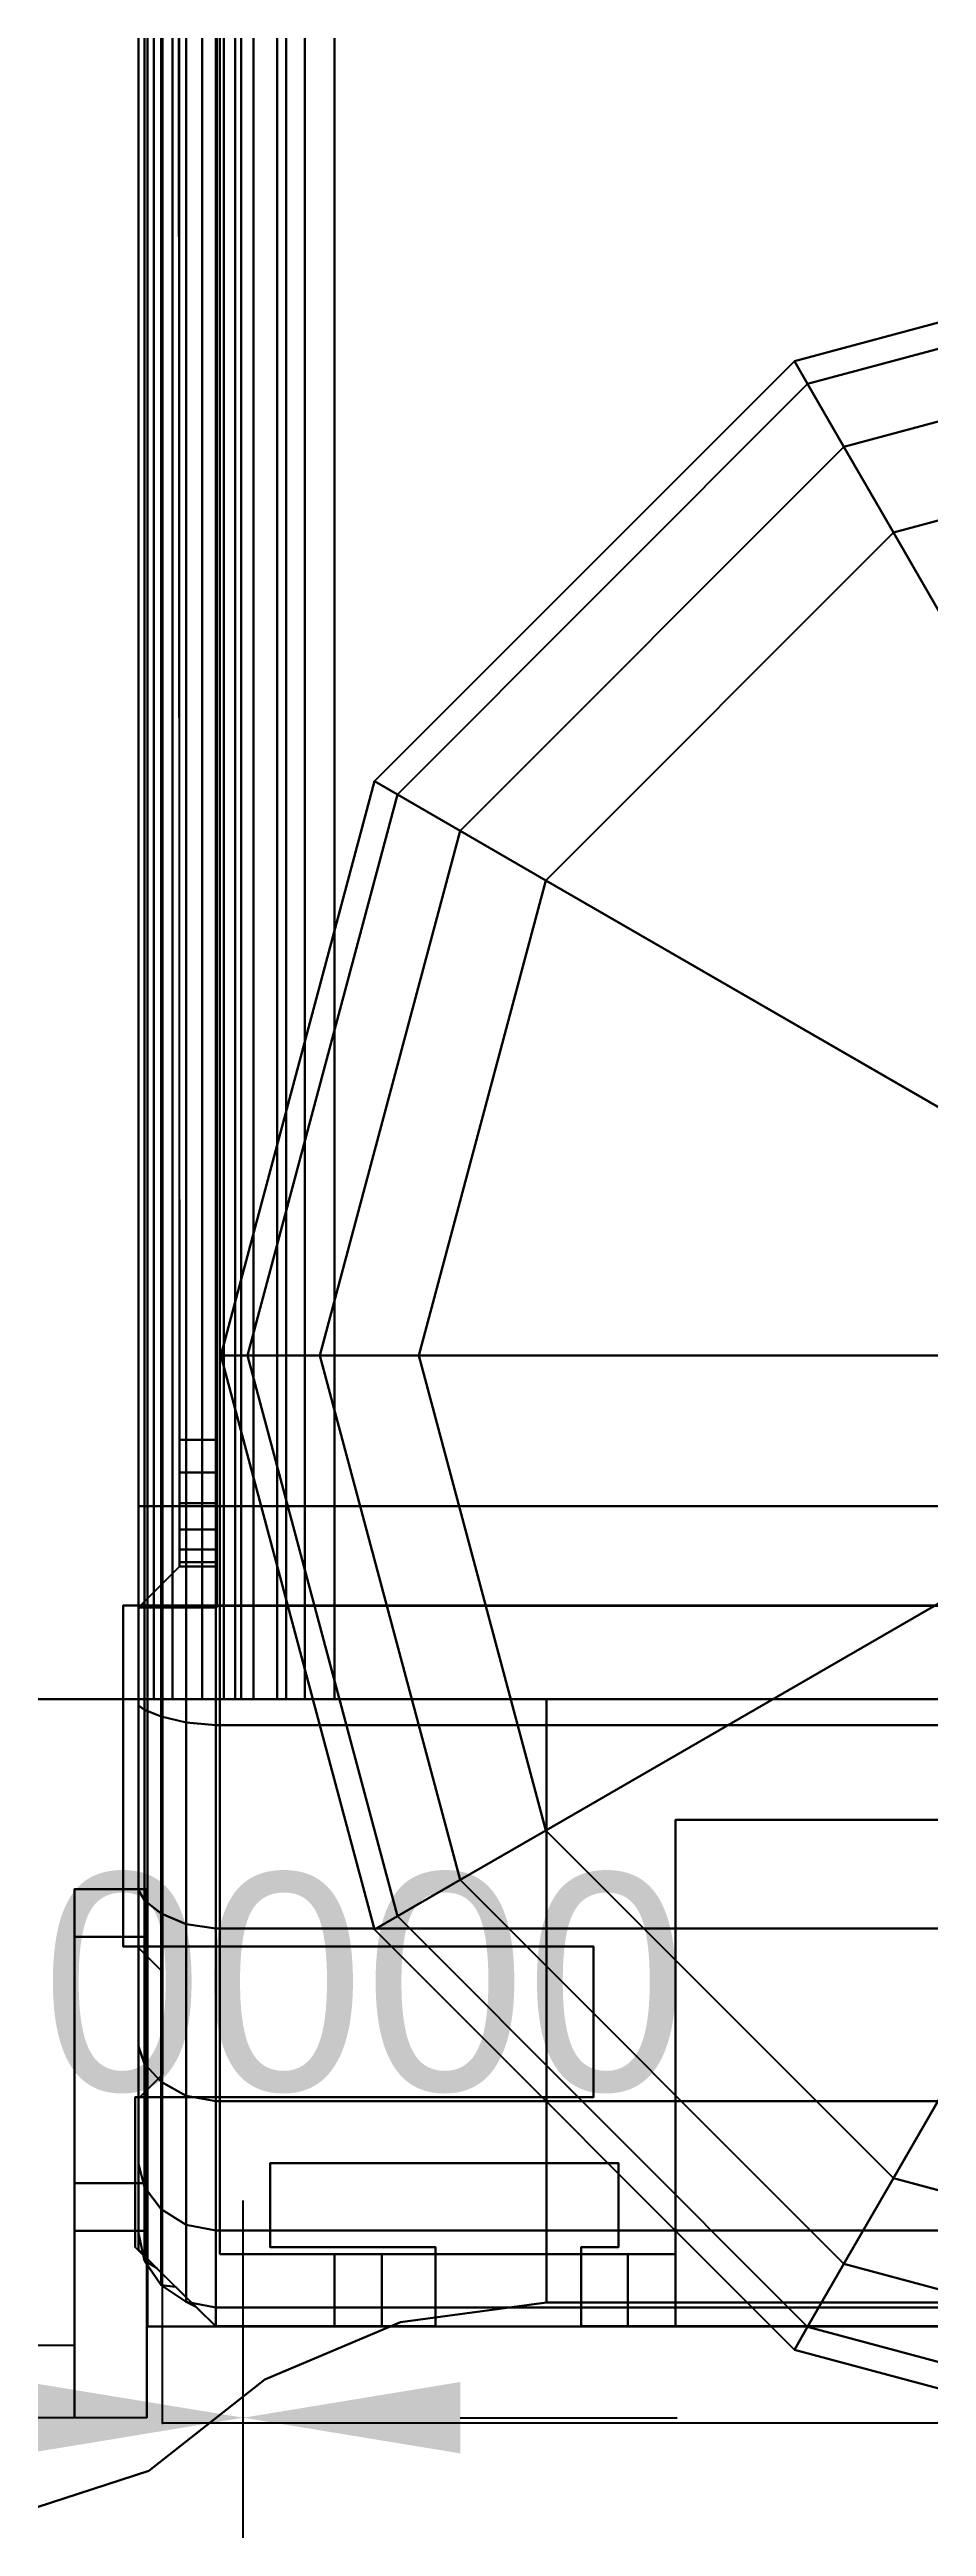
# Model space of a CAD drawing. Extents: x -170 to 1783, y -20 to 1205.
# Drawn here: x 1083.487 to 1084.214, y 207.649 to 209.702 of the extents above; entities that cross this region are included whole.
import ezdxf
from ezdxf.enums import TextEntityAlignment as Align

# ---------------------------------------------------------------- set-up
doc = ezdxf.new("R2010")
doc.units = 0
doc.header["$LTSCALE"] = 96
doc.header["$MEASUREMENT"] = 0
for name, color, linetype in [('A-FURN-3-PANEL-GLIDE', 7, 'Continuous'), ('A-FURN-3-PANEL-RACE', 7, 'Continuous'), ('A-FURN-3-PANEL-SIDE1', 7, 'Continuous'), ('A-FURN-3-PANEL-TOPCAP', 7, 'Continuous'), ('A-FURN-3-PANEL-TRIM', 7, 'Continuous'), ('A-FURN-P-PNLS', 7, 'Continuous'), ('MAIN_DIMENSIONS', 7, 'Continuous'), ('MAIN_PANEL', 7, 'Continuous'), ('MAIN_PANEL_COMP', 7, 'Continuous')]:
    doc.layers.add(name, color=color, linetype=linetype)
doc.dimstyles.get("Standard").update_dxf_attribs({"dimtxt": 0.18, "dimasz": 0.18, "dimexe": 0.18, "dimexo": 0.0625, "dimgap": 0.09, "dimtad": 0, "dimtih": 1, "dimtoh": 1, "dimdec": 4, "dimzin": 0, "dimdsep": 46, "dimtxsty": 'Standard', "dimcen": 0.09, "dimadec": 0, "dimazin": 0, "dimtfac": 1, "dimtdec": 4, "dimtofl": 0, "dimtmove": 0, "dimatfit": 0, "dimfxl": 1, "dimtolj": 1, "dimtzin": 0, "dimarcsym": 0})

# ---------------------------------------------------------------- blocks, each defined once
blk = doc.blocks.new('EC-EFN-456')
at = {"layer": 'A-FURN-3-PANEL-GLIDE', "color": 20, "linetype": 'Continuous'}
for points in [[(46.3098, 0.5351, 0.2464), (46.2908, 0.5241, 0.1642), (46.1632, 1, 0.1642), (46.1853, 1, 0.2464)], [(46.2908, 0.5241, 0.1642), (46.3098, 0.5351, 0.0821), (46.1853, 1, 0.0821), (46.1632, 1, 0.1642)], [(46.3619, 0.5652, 0.3065), (46.3098, 0.5351, 0.2464), (46.1853, 1, 0.2464), (46.2454, 1, 0.3065)], [(46.3098, 0.5351, 0.0821), (46.3619, 0.5652, 0.022), (46.2454, 1, 0.022), (46.1853, 1, 0.0821)], [(46.433, 0.6063, 0.3285), (46.3619, 0.5652, 0.3065), (46.2454, 1, 0.3065), (46.3275, 1, 0.3285)], [(46.3619, 0.5652, 0.022), (46.433, 0.6063), (46.3275, 1), (46.2454, 1, 0.022)], [(46.9396, 0.8988, 0.3285), (46.433, 0.6063, 0.3285), (46.3275, 1, 0.3285), (46.9125, 1, 0.3285)], [(47.3175, 1, 0.3285), (47.9025, 1, 0.3285), (47.797, 0.6063, 0.3285), (47.2904, 0.8988, 0.3285)], [(47.9025, 1, 0.3285), (47.9846, 1, 0.3065), (47.8681, 0.5652, 0.3065), (47.797, 0.6063, 0.3285)], [(47.9846, 1, 0.022), (47.9025, 1), (47.797, 0.6063), (47.8681, 0.5652, 0.022)], [(47.9846, 1, 0.3065), (48.0447, 1, 0.2464), (47.9202, 0.5351, 0.2464), (47.8681, 0.5652, 0.3065)], [(48.0447, 1, 0.0821), (47.9846, 1, 0.022), (47.8681, 0.5652, 0.022), (47.9202, 0.5351, 0.0821)], [(48.0447, 1, 0.2464), (48.0667, 1, 0.1642), (47.9392, 0.5241, 0.1642), (47.9202, 0.5351, 0.2464)], [(48.0667, 1, 0.1642), (48.0447, 1, 0.0821), (47.9202, 0.5351, 0.0821), (47.9392, 0.5241, 0.1642)], [(47.0138, 0.8246, 0.3285), (46.7213, 0.318, 0.3285), (46.433, 0.6063, 0.3285), (46.9396, 0.8988, 0.3285)], [(47.2904, 0.8988, 0.3285), (47.797, 0.6063, 0.3285), (47.5088, 0.318, 0.3285), (47.2163, 0.8246, 0.3285)], [(47.115, 0.7975, 0.3285), (47.115, 0.2125, 0.3285), (46.7213, 0.318, 0.3285), (47.0138, 0.8246, 0.3285)], [(47.2163, 0.8246, 0.3285), (47.5088, 0.318, 0.3285), (47.115, 0.2125, 0.3285), (47.115, 0.7975, 0.3285)], [(46.7213, 0.318, 0.3285), (46.6802, 0.2469, 0.3065), (46.3619, 0.5652, 0.3065), (46.433, 0.6063, 0.3285)], [(46.6802, 0.2469, 0.022), (46.7213, 0.318), (46.433, 0.6063), (46.3619, 0.5652, 0.022)], [(47.797, 0.6063, 0.3285), (47.8681, 0.5652, 0.3065), (47.5498, 0.2469, 0.3065), (47.5088, 0.318, 0.3285)], [(47.8681, 0.5652, 0.022), (47.797, 0.6063), (47.5088, 0.318), (47.5498, 0.2469, 0.022)], [(46.6802, 0.2469, 0.3065), (46.6501, 0.1948, 0.2464), (46.3098, 0.5351, 0.2464), (46.3619, 0.5652, 0.3065)], [(46.6501, 0.1948, 0.0821), (46.6802, 0.2469, 0.022), (46.3619, 0.5652, 0.022), (46.3098, 0.5351, 0.0821)], [(47.8681, 0.5652, 0.3065), (47.9202, 0.5351, 0.2464), (47.5799, 0.1948, 0.2464), (47.5498, 0.2469, 0.3065)], [(47.9202, 0.5351, 0.0821), (47.8681, 0.5652, 0.022), (47.5498, 0.2469, 0.022), (47.5799, 0.1948, 0.0821)], [(46.6501, 0.1948, 0.2464), (46.6391, 0.1758, 0.1642), (46.2908, 0.5241, 0.1642), (46.3098, 0.5351, 0.2464)], [(46.6391, 0.1758, 0.1642), (46.6501, 0.1948, 0.0821), (46.3098, 0.5351, 0.0821), (46.2908, 0.5241, 0.1642)], [(47.9202, 0.5351, 0.2464), (47.9392, 0.5241, 0.1642), (47.5909, 0.1758, 0.1642), (47.5799, 0.1948, 0.2464)], [(47.9392, 0.5241, 0.1642), (47.9202, 0.5351, 0.0821), (47.5799, 0.1948, 0.0821), (47.5909, 0.1758, 0.1642)], [(47.115, 0.2125, 0.3285), (47.115, 0.1304, 0.3065), (46.6802, 0.2469, 0.3065), (46.7213, 0.318, 0.3285)], [(47.115, 0.1304, 0.022), (47.115, 0.2125), (46.7213, 0.318), (46.6802, 0.2469, 0.022)], [(47.5088, 0.318, 0.3285), (47.5498, 0.2469, 0.3065), (47.115, 0.1304, 0.3065), (47.115, 0.2125, 0.3285)], [(47.5498, 0.2469, 0.022), (47.5088, 0.318), (47.115, 0.2125), (47.115, 0.1304, 0.022)], [(47.115, 0.1304, 0.3065), (47.115, 0.0703, 0.2464), (46.6501, 0.1948, 0.2464), (46.6802, 0.2469, 0.3065)], [(47.115, 0.0703, 0.0821), (47.115, 0.1304, 0.022), (46.6802, 0.2469, 0.022), (46.6501, 0.1948, 0.0821)], [(47.5498, 0.2469, 0.3065), (47.5799, 0.1948, 0.2464), (47.115, 0.0703, 0.2464), (47.115, 0.1304, 0.3065)], [(47.5799, 0.1948, 0.0821), (47.5498, 0.2469, 0.022), (47.115, 0.1304, 0.022), (47.115, 0.0703, 0.0821)], [(47.115, 0.0703, 0.2464), (47.115, 0.0483, 0.1642), (46.6391, 0.1758, 0.1642), (46.6501, 0.1948, 0.2464)], [(47.115, 0.0483, 0.1642), (47.115, 0.0703, 0.0821), (46.6501, 0.1948, 0.0821), (46.6391, 0.1758, 0.1642)], [(47.5799, 0.1948, 0.2464), (47.5909, 0.1758, 0.1642), (47.115, 0.0483, 0.1642), (47.115, 0.0703, 0.2464)], [(47.5909, 0.1758, 0.1642), (47.5799, 0.1948, 0.0821), (47.115, 0.0703, 0.0821), (47.115, 0.0483, 0.1642)]]:
    blk.add_3dface(points, dxfattribs=at)
at = {"layer": 'A-FURN-3-PANEL-GLIDE', "color": 20, "linetype": 'Continuous', "invisible_edges": 12}
for points in [[(47.115, 1), (46.3275, 1), (46.433, 0.6063)], [(47.115, 1), (46.433, 0.6063), (46.7213, 0.318)], [(47.115, 1), (46.7213, 0.318), (47.115, 0.2125)], [(47.115, 1), (47.115, 0.2125), (47.5088, 0.318)], [(47.115, 1), (47.5088, 0.318), (47.797, 0.6063)], [(47.115, 1), (47.797, 0.6063), (47.9025, 1)]]:
    blk.add_3dface(points, dxfattribs=at)
at = {"layer": 'A-FURN-3-PANEL-RACE', "color": 40, "linetype": 'Continuous'}
for points, invisible_edges in [([(0.5, 0.7375, 0.4563), (2.098, 0.7375, 0.4563), (47.5, 0.4255, 0.4563), (0.5, 0.4255, 0.4563)], 6), ([(0.5, 0.7375, 0.3963), (0.5, 0.4255, 0.3963), (47.5, 0.4255, 0.3963), (2.098, 0.7375, 0.3963)], 6), ([(45.902, 0.7375, 0.4563), (47.5, 0.7375, 0.4563), (47.5, 0.4255, 0.4563), (2.098, 0.7375, 0.4563)], 12), ([(45.902, 0.7375, 0.3963), (2.098, 0.7375, 0.3963), (47.5, 0.4255, 0.3963), (47.5, 0.7375, 0.3963)], 3), ([(0.5, 0.4255, 0.3963), (0.08, 0.4255, 0.3963), (0.08, -0.0125, 0.3963), (47.92, -0.0125, 0.3963)], 8), ([(0.5, 0.4255, 0.4563), (47.86, 0.0475, 0.4563), (0.14, 0.0475, 0.4563), (0.14, 0.4255, 0.4563)], 1), ([(47.5, 0.4255, 0.3963), (0.5, 0.4255, 0.3963), (47.92, -0.0125, 0.3963), (47.92, 0.4255, 0.3963)], 3), ([(47.5, 0.4255, 0.4563), (47.86, 0.4255, 0.4563), (47.86, 0.0475, 0.4563), (0.5, 0.4255, 0.4563)], 12), ([(47.5, 0.4255, 0.3963), (47.92, 0.4255, 0.3963), (47.86, 0.4255, 0.4563), (47.5, 0.4255, 0.4563)], 2), ([(47.92, 0.4255, 0.3963), (47.92, 0.4255, 1.7894), (47.86, 0.4255, 1.7894), (47.86, 0.4255, 0.4563)], 8), ([(47.86, 0.4255, 1.7894), (47.86, 0.386, 1.7894), (47.86, 0.1819, 1.4986), (47.86, 0.4255, 0.4563)], 4), ([(47.86, 0.4255, 0.4563), (47.86, 0.1819, 1.4986), (47.86, 0.1425, 1.4986), (47.86, 0.0475, 0.4563)], 5), ([(47.86, 0.1425, 3.1951), (47.86, 0.4255, 3.245), (47.86, 0.4255, 3.515), (47.86, 0.0475, 3.515)], 8), ([(47.86, 0.4255, 3.515), (47.92, 0.4255, 3.515), (47.92, -0.0125, 3.515), (47.86, 0.0475, 3.515)], 4), ([(47.92, 0.386, 1.7894), (47.92, 0.4255, 1.7894), (47.92, 0.4255, 0.3963), (47.92, 0.1819, 1.4986)], 4), ([(47.92, 0.1819, 1.4986), (47.92, 0.4255, 0.3963), (47.92, -0.0125, 0.3963), (47.92, 0.1425, 1.4986)], 5), ([(47.92, 0.4255, 3.245), (47.92, 0.1425, 3.1951), (47.92, -0.0125, 3.515), (47.92, 0.4255, 3.515)], 2), ([(47.4, 0.1425, 4.1797), (47.4, 0.1179, 4.1764), (47.4, 0.1024, 4.2344), (47.4, 0.1425, 4.2397)], 2), ([(47.86, 0.0475, 0.4563), (47.86, 0.1425, 1.4986), (47.86, 0.1425, 3.1951), (47.86, 0.0475, 3.515)], 5), ([(47.92, 0.1425, 3.1951), (47.92, 0.1425, 1.4986), (47.92, -0.0125, 0.3963), (47.92, -0.0125, 3.515)], 10), ([(47.4, 0.1179, 4.1764), (47.4, 0.095, 4.1669), (47.4, 0.065, 4.2189), (47.4, 0.1024, 4.2344)], 10), ([(47.4, 0.095, 4.1669), (47.4, 0.0753, 4.1519), (47.4, 0.0329, 4.1943), (47.4, 0.065, 4.2189)], 10), ([(47.4, 0.0753, 4.1519), (47.4, 0.0602, 4.1322), (47.4, 0.0082, 4.1622), (47.4, 0.0329, 4.1943)], 10), ([(0.14, 0.0475, 0.4563), (47.86, 0.0475, 0.4563), (47.86, 0.0475, 3.515), (0.14, 0.0475, 3.515)], 4), ([(0.6, 0.0475, 3.515), (47.4, 0.0475, 3.515), (47.4, 0.0475, 4.0847), (0.6, 0.0475, 4.0847)], 1), ([(47.4, 0.0602, 4.1322), (47.4, 0.0507, 4.1093), (47.4, -0.0072, 4.1248), (47.4, 0.0082, 4.1622)], 10), ([(47.4, 0.0507, 4.1093), (47.4, 0.0475, 4.0847), (47.4, -0.0125, 4.0847), (47.4, -0.0072, 4.1248)], 10), ([(47.4, 0.0475, 3.515), (47.4, -0.0125, 3.515), (47.4, -0.0125, 4.0847), (47.4, 0.0475, 4.0847)], 4), ([(47.86, 0.0475, 3.515), (47.92, -0.0125, 3.515), (47.4, -0.0125, 3.515), (47.4, 0.0475, 3.515)], 1), ([(47.92, -0.0125, 3.515), (47.92, -0.0125, 0.3963), (0.08, -0.0125, 0.3963), (0.08, -0.0125, 3.515)], 8), ([(47.4, -0.0125, 4.0847), (47.4, -0.0125, 3.515), (0.6, -0.0125, 3.515), (0.6, -0.0125, 4.0847)], 2)]:
    blk.add_3dface(points, dxfattribs=dict(at, invisible_edges=invisible_edges))
for points in [[(47.5, 0.7375, 0.3963), (47.5, 0.4255, 0.3963), (47.5, 0.4255, 0.4563), (47.5, 0.7375, 0.4563)], [(47.86, 0.4255, 3.245), (47.92, 0.4255, 3.245), (47.92, 0.4255, 3.515), (47.86, 0.4255, 3.515)], [(47.92, 0.4255, 1.7894), (47.92, 0.386, 1.7894), (47.86, 0.386, 1.7894), (47.86, 0.4255, 1.7894)], [(47.86, 0.1425, 3.1951), (47.92, 0.1425, 3.1951), (47.92, 0.4255, 3.245), (47.86, 0.4255, 3.245)], [(47.92, 0.386, 1.7894), (47.92, 0.1819, 1.4986), (47.86, 0.1819, 1.4986), (47.86, 0.386, 1.7894)], [(47.92, 0.1819, 1.4986), (47.92, 0.1425, 1.4986), (47.86, 0.1425, 1.4986), (47.86, 0.1819, 1.4986)], [(47.4, 0.1425, 4.1797), (47.4, 0.1425, 4.2397), (0.6, 0.1425, 4.2397), (0.6, 0.1425, 4.1797)], [(47.4, 0.1425, 4.2397), (47.4, 0.1024, 4.2344), (0.6, 0.1024, 4.2344), (0.6, 0.1425, 4.2397)], [(0.6, 0.1425, 4.1797), (0.6, 0.1179, 4.1764), (47.4, 0.1179, 4.1764), (47.4, 0.1425, 4.1797)], [(47.86, 0.1425, 1.4986), (47.92, 0.1425, 1.4986), (47.92, 0.1425, 3.1951), (47.86, 0.1425, 3.1951)], [(0.6, 0.1179, 4.1764), (0.6, 0.095, 4.1669), (47.4, 0.095, 4.1669), (47.4, 0.1179, 4.1764)], [(47.4, 0.1024, 4.2344), (47.4, 0.065, 4.2189), (0.6, 0.065, 4.2189), (0.6, 0.1024, 4.2344)], [(0.6, 0.095, 4.1669), (0.6, 0.0753, 4.1519), (47.4, 0.0753, 4.1519), (47.4, 0.095, 4.1669)], [(0.6, 0.0753, 4.1519), (0.6, 0.0602, 4.1322), (47.4, 0.0602, 4.1322), (47.4, 0.0753, 4.1519)], [(47.4, 0.065, 4.2189), (47.4, 0.0329, 4.1943), (0.6, 0.0329, 4.1943), (0.6, 0.065, 4.2189)], [(0.6, 0.0602, 4.1322), (0.6, 0.0507, 4.1093), (47.4, 0.0507, 4.1093), (47.4, 0.0602, 4.1322)], [(0.6, 0.0507, 4.1093), (0.6, 0.0475, 4.0847), (47.4, 0.0475, 4.0847), (47.4, 0.0507, 4.1093)], [(47.4, 0.0329, 4.1943), (47.4, 0.0082, 4.1622), (0.6, 0.0082, 4.1622), (0.6, 0.0329, 4.1943)], [(47.4, 0.0082, 4.1622), (47.4, -0.0072, 4.1248), (0.6, -0.0072, 4.1248), (0.6, 0.0082, 4.1622)], [(47.4, -0.0072, 4.1248), (47.4, -0.0125, 4.0847), (0.6, -0.0125, 4.0847), (0.6, -0.0072, 4.1248)]]:
    blk.add_3dface(points, dxfattribs=at)
at = {"layer": 'A-FURN-3-PANEL-SIDE1', "color": 7, "linetype": 'Continuous'}
for points in [[(47.3224, 1.955, 55.7401), (47.3228, 0.045, 55.7401), (0.6776, 0.045, 55.7401), (0.6776, 1.955, 55.7401)], [(47.3224, 0.045, 4.2397), (47.3224, 1.955, 4.2397), (0.6776, 1.955, 4.2397), (0.6776, 0.045, 4.2397)], [(47.3228, 0.045, 55.7401), (47.3224, 1.955, 55.7401), (47.3224, 1.955, 4.2397), (47.3224, 0.045, 4.2397)], [(47.3228, 0.045, 55.7401), (47.3224, 0.045, 4.2397), (0.6776, 0.045, 4.2397), (0.6776, 0.045, 55.7401)]]:
    blk.add_3dface(points, dxfattribs=at)
at = {"layer": 'A-FURN-3-PANEL-TOPCAP', "color": 60, "linetype": 'Continuous'}
for points, invisible_edges in [([(47.324, 2.02, 55.635), (47.324, -0.02, 55.635), (47.606, -0.02, 55.635), (47.606, 2.02, 55.635)], 5), ([(47.606, 2.02, 55.635), (47.606, -0.02, 55.635), (47.6259, 0, 55.635), (47.6259, 2, 55.635)], 5), ([(47.711, 2, 55.635), (47.711, 0, 55.635), (47.731, -0.02, 55.635), (47.731, 2.02, 55.635)], 5), ([(47.856, -0.02, 55.635), (47.856, 2.02, 55.635), (47.731, 2.02, 55.635), (47.731, -0.02, 55.635)], 5), ([(47.8715, 2.0047, 55.635), (47.856, 2.02, 55.635), (47.856, -0.02, 55.635), (47.8715, -0.0047, 55.635)], 10), ([(47.711, 0, 55.635), (47.711, 2, 55.635), (47.6259, 2, 55.635), (47.6259, 0, 55.635)], 5), ([(47.8715, -0.0047, 55.635), (47.8871, 0.0106, 55.635), (47.8871, 1.9894, 55.635), (47.8715, 2.0047, 55.635)], 10), ([(47.9035, 1.9727, 55.635), (47.8871, 1.9894, 55.635), (47.8871, 0.0106, 55.635), (47.9035, 0.0273, 55.635)], 10), ([(47.9035, 0.0273, 55.635), (47.92, 0.044, 55.635), (47.92, 1.956, 55.635), (47.9035, 1.9727, 55.635)], 8), ([(0.815, 0.045, 55.7401), (0.815, -0.02, 55.7741), (47.185, 0.014, 55.7401), (47.185, 0.045, 55.7401)], 1), ([(47.185, -0.02, 55.7741), (47.185, 0.014, 55.7401), (0.815, 0.014, 55.7401), (0.815, -0.02, 55.7741)], 5), ([(47.185, -0.02, 55.7741), (47.221, -0.02, 55.7693), (47.2122, 0.014, 55.7365), (47.185, 0.014, 55.7401)], 10), ([(47.221, -0.02, 55.7693), (47.2545, -0.02, 55.7554), (47.2375, 0.014, 55.726), (47.2122, 0.014, 55.7365)], 10), ([(47.2545, -0.02, 55.7554), (47.2833, -0.02, 55.7333), (47.2593, 0.014, 55.7093), (47.2375, 0.014, 55.726)], 10), ([(47.2833, -0.02, 55.7333), (47.3054, -0.02, 55.7045), (47.276, 0.014, 55.6875), (47.2593, 0.014, 55.7093)], 10), ([(47.3054, -0.02, 55.7045), (47.3193, -0.02, 55.671), (47.2864, 0.014, 55.6622), (47.276, 0.014, 55.6875)], 10), ([(47.3193, -0.02, 55.671), (47.324, -0.02, 55.635), (47.29, 0.014, 55.635), (47.2864, 0.014, 55.6622)], 8), ([(0.76, -0.02, 56.161), (47.24, -0.02, 56.161), (47.24, 0, 56.141), (0.76, 0, 56.141)], 10), ([(47.24, 0, 56.056), (0.76, 0, 56.056), (0.76, 0, 56.141), (47.24, 0, 56.141)], 10), ([(0.76, 0, 56.056), (47.24, 0, 56.056), (47.24, -0.02, 56.036), (0.76, -0.02, 56.036)], 10), ([(0.76, -0.02, 56.161), (0.76, -0.02, 56.286), (47.24, -0.02, 56.286), (47.24, -0.02, 56.161)], 5), ([(47.185, -0.02, 55.7741), (0.815, -0.02, 55.7741), (0.76, -0.02, 56.036), (47.24, -0.02, 56.036)], 10), ([(47.185, -0.02, 55.7741), (47.24, -0.02, 56.036), (47.3404, -0.02, 56.0218), (47.221, -0.02, 55.7693)], 5), ([(47.4331, -0.02, 55.9807), (47.2545, -0.02, 55.7554), (47.221, -0.02, 55.7693), (47.3404, -0.02, 56.0218)], 5), ([(47.3727, -0.02, 56.1426), (47.3676, 0, 56.1232), (47.24, 0, 56.141), (47.24, -0.02, 56.161)], 5), ([(47.3676, 0, 56.1232), (47.3456, 0, 56.0411), (47.24, 0, 56.056), (47.24, 0, 56.141)], 5), ([(47.3456, 0, 56.0411), (47.3404, -0.02, 56.0218), (47.24, -0.02, 56.036), (47.24, 0, 56.056)], 5), ([(47.4051, -0.02, 56.2633), (47.3727, -0.02, 56.1426), (47.24, -0.02, 56.161), (47.24, -0.02, 56.286)], 5), ([(47.2545, -0.02, 55.7554), (47.4331, -0.02, 55.9807), (47.5111, -0.02, 55.9159), (47.2833, -0.02, 55.7333)], 5), ([(47.5685, -0.02, 55.8323), (47.3054, -0.02, 55.7045), (47.2833, -0.02, 55.7333), (47.5111, -0.02, 55.9159)], 5), ([(47.3054, -0.02, 55.7045), (47.5685, -0.02, 55.8323), (47.601, -0.02, 55.7363), (47.3193, -0.02, 55.671)], 5), ([(47.3193, -0.02, 55.671), (47.601, -0.02, 55.7363), (47.606, -0.02, 55.635), (47.324, -0.02, 55.635)], 1), ([(47.4431, 0, 55.9981), (47.4331, -0.02, 55.9807), (47.3404, -0.02, 56.0218), (47.3456, 0, 56.0411)], 5), ([(47.4856, 0, 56.0717), (47.4431, 0, 55.9981), (47.3456, 0, 56.0411), (47.3676, 0, 56.1232)], 5), ([(47.4956, -0.02, 56.0891), (47.4856, 0, 56.0717), (47.3676, 0, 56.1232), (47.3727, -0.02, 56.1426)], 5), ([(47.5581, -0.02, 56.1974), (47.4956, -0.02, 56.0891), (47.3727, -0.02, 56.1426), (47.4051, -0.02, 56.2633)], 5), ([(47.5252, 0, 55.9301), (47.5111, -0.02, 55.9159), (47.4331, -0.02, 55.9807), (47.4431, 0, 55.9981)], 5), ([(47.5854, 0, 55.9903), (47.5252, 0, 55.9301), (47.4431, 0, 55.9981), (47.4856, 0, 56.0717)], 5), ([(47.5995, -0.02, 56.0044), (47.5854, 0, 55.9903), (47.4856, 0, 56.0717), (47.4956, -0.02, 56.0891)], 5), ([(47.6879, -0.02, 56.0929), (47.5995, -0.02, 56.0044), (47.4956, -0.02, 56.0891), (47.5581, -0.02, 56.1974)], 5), ([(47.5858, 0, 55.8424), (47.5685, -0.02, 55.8323), (47.5111, -0.02, 55.9159), (47.5252, 0, 55.9301)], 5), ([(47.6595, 0, 55.8849), (47.5858, 0, 55.8424), (47.5252, 0, 55.9301), (47.5854, 0, 55.9903)], 5), ([(47.6202, 0, 55.7415), (47.601, -0.02, 55.7363), (47.5685, -0.02, 55.8323), (47.5858, 0, 55.8424)], 5), ([(47.6768, -0.02, 55.8949), (47.6595, 0, 55.8849), (47.5854, 0, 55.9903), (47.5995, -0.02, 56.0044)], 5), ([(47.7024, 0, 55.7635), (47.6202, 0, 55.7415), (47.5858, 0, 55.8424), (47.6595, 0, 55.8849)], 5), ([(47.7851, -0.02, 55.9575), (47.6768, -0.02, 55.8949), (47.5995, -0.02, 56.0044), (47.6879, -0.02, 56.0929)], 5), ([(47.6259, 0, 55.635), (47.606, -0.02, 55.635), (47.601, -0.02, 55.7363), (47.6202, 0, 55.7415)], 4), ([(47.711, 0, 55.635), (47.6259, 0, 55.635), (47.6202, 0, 55.7415), (47.7024, 0, 55.7635)], 4), ([(47.7217, -0.02, 55.7687), (47.7024, 0, 55.7635), (47.6595, 0, 55.8849), (47.6768, -0.02, 55.8949)], 5), ([(47.8425, -0.02, 55.8011), (47.7217, -0.02, 55.7687), (47.6768, -0.02, 55.8949), (47.7851, -0.02, 55.9575)], 5), ([(47.731, -0.02, 55.635), (47.711, 0, 55.635), (47.7024, 0, 55.7635), (47.7217, -0.02, 55.7687)], 4), ([(47.856, -0.02, 55.635), (47.731, -0.02, 55.635), (47.7217, -0.02, 55.7687), (47.8425, -0.02, 55.8011)], 4)]:
    blk.add_3dface(points, dxfattribs=dict(at, invisible_edges=invisible_edges))
for points in [[(0.76, 0.044, 56.35), (0.76, 1.956, 56.35), (47.24, 1.956, 56.35), (47.24, 0.044, 56.35)], [(47.4216, 0.044, 56.3252), (47.24, 0.044, 56.35), (47.24, 1.956, 56.35), (47.4216, 1.956, 56.3252)], [(47.5901, 0.044, 56.2528), (47.4216, 0.044, 56.3252), (47.4216, 1.956, 56.3252), (47.5901, 1.956, 56.2528)], [(47.7332, 0.044, 56.1382), (47.5901, 0.044, 56.2528), (47.5901, 1.956, 56.2528), (47.7332, 1.956, 56.1382)], [(47.8405, 0.044, 55.9895), (47.7332, 0.044, 56.1382), (47.7332, 1.956, 56.1382), (47.8405, 1.956, 55.9895)], [(47.9043, 0.044, 55.8177), (47.8405, 0.044, 55.9895), (47.8405, 1.956, 55.9895), (47.9043, 1.956, 55.8177)], [(47.92, 0.044, 55.635), (47.9043, 0.044, 55.8177), (47.9043, 1.956, 55.8177), (47.92, 1.956, 55.635)], [(0.76, 0.0195, 56.3451), (0.76, 0.044, 56.35), (47.24, 0.044, 56.35), (47.24, 0.0195, 56.3451)], [(47.185, 0.045, 55.7401), (47.185, 0.014, 55.7401), (47.2122, 0.014, 55.7365), (47.2122, 0.045, 55.7365)], [(47.2122, 0.045, 55.7365), (47.2122, 0.014, 55.7365), (47.2375, 0.014, 55.726), (47.2375, 0.045, 55.726)], [(47.2375, 0.045, 55.726), (47.2375, 0.014, 55.726), (47.2593, 0.014, 55.7093), (47.2593, 0.045, 55.7093)], [(47.4216, 0.044, 56.3252), (47.4194, 0.0195, 56.3203), (47.24, 0.0195, 56.3451), (47.24, 0.044, 56.35)], [(47.2593, 0.045, 55.7093), (47.2593, 0.014, 55.7093), (47.276, 0.014, 55.6875), (47.276, 0.045, 55.6875)], [(47.276, 0.045, 55.6875), (47.276, 0.014, 55.6875), (47.2864, 0.014, 55.6622), (47.2864, 0.045, 55.6622)], [(47.2864, 0.045, 55.6622), (47.2864, 0.014, 55.6622), (47.29, 0.014, 55.635), (47.29, 0.045, 55.635)], [(47.29, 0.014, 55.635), (47.324, -0.02, 55.635), (47.324, 0.045, 55.635), (47.29, 0.045, 55.635)], [(47.5901, 0.044, 56.2528), (47.5864, 0.0195, 56.248), (47.4194, 0.0195, 56.3203), (47.4216, 0.044, 56.3252)], [(47.7332, 0.044, 56.1382), (47.7287, 0.0195, 56.1337), (47.5864, 0.0195, 56.248), (47.5901, 0.044, 56.2528)], [(47.8405, 0.044, 55.9895), (47.8356, 0.0195, 55.9859), (47.7287, 0.0195, 56.1337), (47.7332, 0.044, 56.1382)], [(47.9043, 0.044, 55.8177), (47.8994, 0.0195, 55.8155), (47.8356, 0.0195, 55.9859), (47.8405, 0.044, 55.9895)], [(47.92, 0.044, 55.635), (47.9035, 0.0273, 55.635), (47.8994, 0.0195, 55.8155), (47.9043, 0.044, 55.8177)], [(47.9035, 0.0273, 55.635), (47.8871, 0.0106, 55.635), (47.8857, -0.0013, 55.8104), (47.8994, 0.0195, 55.8155)], [(0.76, -0.0013, 56.3313), (0.76, 0.0195, 56.3451), (47.24, 0.0195, 56.3451), (47.24, -0.0013, 56.3313)], [(47.4194, 0.0195, 56.3203), (47.4143, -0.0013, 56.3065), (47.24, -0.0013, 56.3313), (47.24, 0.0195, 56.3451)], [(47.5864, 0.0195, 56.248), (47.5775, -0.0013, 56.2349), (47.4143, -0.0013, 56.3065), (47.4194, 0.0195, 56.3203)], [(47.7287, 0.0195, 56.1337), (47.7172, -0.0013, 56.1222), (47.5775, -0.0013, 56.2349), (47.5864, 0.0195, 56.248)], [(47.8356, 0.0195, 55.9859), (47.8226, -0.0013, 55.977), (47.7172, -0.0013, 56.1222), (47.7287, 0.0195, 56.1337)], [(47.8994, 0.0195, 55.8155), (47.8857, -0.0013, 55.8104), (47.8226, -0.0013, 55.977), (47.8356, 0.0195, 55.9859)], [(47.8871, 0.0106, 55.635), (47.8715, -0.0047, 55.635), (47.8656, -0.0151, 55.8048), (47.8857, -0.0013, 55.8104)], [(0.76, -0.0151, 56.3105), (0.76, -0.0013, 56.3313), (47.24, -0.0013, 56.3313), (47.24, -0.0151, 56.3105)], [(0.76, -0.02, 56.286), (0.76, -0.0151, 56.3105), (47.24, -0.0151, 56.3105), (47.24, -0.02, 56.286)], [(47.4143, -0.0013, 56.3065), (47.4087, -0.0151, 56.2864), (47.24, -0.0151, 56.3105), (47.24, -0.0013, 56.3313)], [(47.4087, -0.0151, 56.2864), (47.4051, -0.02, 56.2633), (47.24, -0.02, 56.286), (47.24, -0.0151, 56.3105)], [(47.5669, -0.0151, 56.2168), (47.5581, -0.02, 56.1974), (47.4051, -0.02, 56.2633), (47.4087, -0.0151, 56.2864)], [(47.5775, -0.0013, 56.2349), (47.5669, -0.0151, 56.2168), (47.4087, -0.0151, 56.2864), (47.4143, -0.0013, 56.3065)], [(47.7022, -0.0151, 56.1072), (47.6879, -0.02, 56.0929), (47.5581, -0.02, 56.1974), (47.5669, -0.0151, 56.2168)], [(47.7172, -0.0013, 56.1222), (47.7022, -0.0151, 56.1072), (47.5669, -0.0151, 56.2168), (47.5775, -0.0013, 56.2349)], [(47.8045, -0.0151, 55.9663), (47.7851, -0.02, 55.9575), (47.6879, -0.02, 56.0929), (47.7022, -0.0151, 56.1072)], [(47.8226, -0.0013, 55.977), (47.8045, -0.0151, 55.9663), (47.7022, -0.0151, 56.1072), (47.7172, -0.0013, 56.1222)], [(47.8656, -0.0151, 55.8048), (47.8425, -0.02, 55.8011), (47.7851, -0.02, 55.9575), (47.8045, -0.0151, 55.9663)], [(47.8857, -0.0013, 55.8104), (47.8656, -0.0151, 55.8048), (47.8045, -0.0151, 55.9663), (47.8226, -0.0013, 55.977)], [(47.8715, -0.0047, 55.635), (47.856, -0.02, 55.635), (47.8425, -0.02, 55.8011), (47.8656, -0.0151, 55.8048)]]:
    blk.add_3dface(points, dxfattribs=at)
at = {"layer": 'A-FURN-3-PANEL-TRIM', "color": 60, "linetype": 'Continuous'}
for points in [[(47.4, 0.3185, 3.5747), (47.4, 2.1348, 3.5747), (47.4, 2.1348, 4.2397), (47.4, 0.3185, 4.2397)], [(47.9, 1.6815, 4.2397), (47.9, 1.6815, 3.5747), (47.9, 0.3185, 3.5747), (47.9, 0.3185, 4.2397)], [(47.9198, 1.6527, 55.635), (47.9198, 1.6527, 4.2397), (47.9198, 0.3473, 4.2397), (47.9198, 0.3473, 55.635)], [(47.8543, 0.3782, 4.2397), (47.7845, 0.3782, 4.2397), (47.7845, 0.3782, 55.635), (47.8543, 0.3782, 55.635)], [(47.7845, 0.3782, 55.635), (47.7845, 0.3782, 4.2397), (47.7845, 0.0891, 4.2397), (47.7845, 0.0891, 55.635)], [(47.8543, 0.3473, 55.635), (47.8543, 0.3473, 4.2397), (47.8543, 0.3782, 4.2397), (47.8543, 0.3782, 55.635)], [(47.7299, 0.3574, 4.2397), (47.605, 0.3574, 4.2397), (47.605, 0.3574, 55.635), (47.7299, 0.3574, 55.635)], [(47.605, 0.3574, 55.635), (47.605, 0.3574, 4.2397), (47.605, -0.0328, 4.2397), (47.605, -0.0328, 55.635)], [(47.7299, -0.0228, 55.635), (47.7299, -0.0228, 4.2397), (47.7299, 0.3574, 4.2397), (47.7299, 0.3574, 55.635)], [(47.9198, 0.3473, 4.2397), (47.8543, 0.3473, 4.2397), (47.8543, 0.3473, 55.635), (47.9198, 0.3473, 55.635)], [(47.9, 0.3185, 4.2397), (47.9, 0.3185, 4.013), (47.4, 0.3185, 4.013), (47.4, 0.3185, 4.2397)], [(47.4, -0.1348, 3.8013), (47.4, 0.3185, 3.8013), (47.4, 0.3185, 4.013), (47.4, -0.1348, 4.013)], [(47.4, 0.3185, 3.8013), (47.9, 0.3185, 3.8013), (47.9, 0.3185, 3.5747), (47.4, 0.3185, 3.5747)], [(47.9, 0.3185, 3.8013), (47.9163, 0.1973, 3.8013), (47.9163, 0.1973, 4.013), (47.9, 0.3185, 4.013)], [(47.8543, 0.2263, 4.2397), (47.9198, 0.2263, 4.2397), (47.9198, 0.2263, 55.635), (47.8543, 0.2263, 55.635)], [(47.8543, 0.0891, 55.635), (47.8543, 0.0891, 4.2397), (47.8543, 0.2263, 4.2397), (47.8543, 0.2263, 55.635)], [(47.9198, 0.2263, 55.635), (47.9198, 0.2263, 4.2397), (47.9198, 0.044, 4.2397), (47.92, 0.044, 55.635)], [(47.9163, 0.1973, 3.8013), (47.9639, 0.0847, 3.8013), (47.9639, 0.0847, 4.013), (47.9163, 0.1973, 4.013)], [(47.7845, 0.0891, 4.2397), (47.8543, 0.0891, 4.2397), (47.8543, 0.0891, 55.635), (47.7845, 0.0891, 55.635)], [(47.9639, 0.0847, 3.8013), (48.0395, -0.0114, 3.8013), (48.0395, -0.0114, 4.013), (47.9639, 0.0847, 4.013)], [(47.3224, -0.0328, 4.2397), (47.3224, 0.045, 4.2397), (47.3224, 0.045, 55.635), (47.3224, -0.0328, 55.635)], [(47.8543, -0.0228, 4.2397), (47.8543, -0.0228, 55.635), (47.92, 0.044, 55.635), (47.9198, 0.044, 4.2397)], [(48.0395, -0.0114, 3.8013), (48.0735, -0.1159, 3.8013), (48.0735, -0.1159, 4.013), (48.0395, -0.0114, 4.013)], [(47.605, -0.0328, 4.2397), (47.3224, -0.0328, 4.2397), (47.3224, -0.0328, 55.635), (47.605, -0.0328, 55.635)], [(47.8543, -0.0228, 4.2397), (47.7299, -0.0228, 4.2397), (47.7299, -0.0228, 55.635), (47.8543, -0.0228, 55.635)]]:
    blk.add_3dface(points, dxfattribs=at)
for points, invisible_edges in [([(47.4, 2.1348, 3.5747), (47.4, 0.3185, 3.5747), (47.9, 0.3185, 3.5747), (47.9, 1.6815, 3.5747)], 10), ([(47.4, 2.1348, 4.2397), (47.9, 1.6815, 4.2397), (47.9, 0.3185, 4.2397), (47.4, 0.3185, 4.2397)], 5), ([(47.605, -0.0328, 55.635), (47.3224, -0.0328, 55.635), (47.3224, 2.0328, 55.635), (47.605, 2.0328, 55.635)], 8), ([(47.7299, 0.3574, 55.635), (47.605, 0.3574, 55.635), (47.605, 1.6426, 55.635), (47.7299, 1.6426, 55.635)], 10), ([(47.8543, 1.6527, 55.635), (47.9198, 1.6527, 55.635), (47.9198, 0.3473, 55.635), (47.8543, 0.3473, 55.635)], 8), ([(47.8543, 0.3782, 55.635), (47.7845, 0.3782, 55.635), (47.7845, 1.6218, 55.635), (47.8543, 1.6218, 55.635)], 10), ([(47.9, 0.3185, 3.8013), (47.4, -0.1348, 3.8013), (47.9639, 0.0847, 3.8013), (47.9163, 0.1973, 3.8013)], 3), ([(47.9, 0.3185, 4.013), (47.9163, 0.1973, 4.013), (47.9639, 0.0847, 4.013), (47.4, -0.1348, 4.013)], 12), ([(47.9, 0.3185, 3.8013), (47.4, 0.3185, 3.8013), (47.4, -0.1348, 3.8013)], 12), ([(47.4, -0.1348, 4.013), (47.4, 0.3185, 4.013), (47.9, 0.3185, 4.013)], 12), ([(47.9198, 0.2263, 55.635), (47.92, 0.044, 55.635), (47.8543, -0.0228, 55.635), (47.8543, 0.2263, 55.635)], 4), ([(47.9639, 0.0847, 3.8013), (47.4, -0.1348, 3.8013), (48.0735, -0.1159, 3.8013), (48.0395, -0.0114, 3.8013)], 3), ([(47.9639, 0.0847, 4.013), (48.0395, -0.0114, 4.013), (48.0735, -0.1159, 4.013), (47.4, -0.1348, 4.013)], 12), ([(47.7845, 0.0891, 55.635), (47.8543, 0.0891, 55.635), (47.8543, -0.0228, 55.635), (47.7299, -0.0228, 55.635)], 10)]:
    blk.add_3dface(points, dxfattribs=dict(at, invisible_edges=invisible_edges))
at = {"layer": 'A-FURN-P-PNLS', "color": 60, "linetype": 'Continuous'}
for p, q in [((48, 2), (48, 0)), ((48, 0), (0, 0))]:
    blk.add_line(p, q, dxfattribs=at)
at = {"layer": 'MAIN_PANEL', "color": 7, "linetype": 'Continuous'}
for p in [(48, 0), (48, 0, 55.663), (48, 0)]:
    blk.add_point(p, dxfattribs=at)
blk = doc.blocks.new('EC-EC-1')
at = {"layer": 'A-FURN-3-PANEL-RACE', "color": 40, "linetype": 'Continuous'}
for points, invisible_edges in [([(0, 0, 3.515), (0, 0, 0.3963), (0, 1.8399, 0.3963), (0, 1.8399, 3.515)], 8), ([(0.438, 0.06, 3.515), (0.438, 0, 3.515), (0, 0, 3.515), (0, 0.06, 3.515)], 4), ([(0.06, 0.06, 0.4563), (0.155, 0.06, 1.4986), (0.155, 0.06, 3.1951), (0.06, 0.06, 3.515)], 5), ([(0.438, 0.06, 0.4563), (0.1945, 0.06, 1.4986), (0.155, 0.06, 1.4986), (0.06, 0.06, 0.4563)], 5), ([(0.155, 0.06, 3.1951), (0.438, 0.06, 3.245), (0.438, 0.06, 3.515), (0.06, 0.06, 3.515)], 8), ([(0.438, 0.06, 1.7894), (0.3985, 0.06, 1.7894), (0.1945, 0.06, 1.4986), (0.438, 0.06, 0.4563)], 4), ([(0.438, 0, 0.3963), (0.438, 0, 1.7894), (0.438, 0.06, 1.7894), (0.438, 0.06, 0.4563)], 8), ([(0.155, 0, 3.1951), (0.155, 0, 1.4986), (0, 0, 0.3963), (0, 0, 3.515)], 10), ([(0.1945, 0, 1.4986), (0.438, 0, 0.3963), (0, 0, 0.3963), (0.155, 0, 1.4986)], 5), ([(0.438, 0, 3.245), (0.155, 0, 3.1951), (0, 0, 3.515), (0.438, 0, 3.515)], 2), ([(0.3985, 0, 1.7894), (0.438, 0, 1.7894), (0.438, 0, 0.3963), (0.1945, 0, 1.4986)], 4)]:
    blk.add_3dface(points, dxfattribs=dict(at, invisible_edges=invisible_edges))
for points in [[(0.06, 0.1015, 3.515), (0.06, 0.06, 3.515), (0, 0.06, 3.515), (0, 0.1015, 3.515)], [(0.155, 0.06, 1.4986), (0.155, 0, 1.4986), (0.155, 0, 3.1951), (0.155, 0.06, 3.1951)], [(0.1945, 0, 1.4986), (0.155, 0, 1.4986), (0.155, 0.06, 1.4986), (0.1945, 0.06, 1.4986)], [(0.155, 0.06, 3.1951), (0.155, 0, 3.1951), (0.438, 0, 3.245), (0.438, 0.06, 3.245)], [(0.3985, 0, 1.7894), (0.1945, 0, 1.4986), (0.1945, 0.06, 1.4986), (0.3985, 0.06, 1.7894)], [(0.438, 0, 1.7894), (0.3985, 0, 1.7894), (0.3985, 0.06, 1.7894), (0.438, 0.06, 1.7894)], [(0.438, 0.06, 3.245), (0.438, 0, 3.245), (0.438, 0, 3.515), (0.438, 0.06, 3.515)]]:
    blk.add_3dface(points, dxfattribs=at)
at = {"layer": 'MAIN_PANEL_COMP', "color": 7, "linetype": 'Continuous'}
for p in [(-0.0044, -0.0131), (0, -0.08), (0, -0.08)]:
    blk.add_point(p, dxfattribs=at)

msp = doc.modelspace()

# ---------------------------------------------------------------- block references
at = {"layer": 'MAIN_PANEL', "color": 47, "linetype": 'Continuous', "rotation": 270}
msp.add_blockref('EC-EFN-456', (1083.58075, 255.73489), dxfattribs=at)
at = {"layer": 'MAIN_PANEL_COMP', "color": 47, "linetype": 'Continuous'}
ref = msp.add_blockref('EC-EC-1', (1083.56761, 207.73933), dxfattribs=dict(at, rotation=90))
ref.add_attrib('CAPMC', 'ECH', dxfattribs={"color": 47, "linetype": 'Continuous', "height": 0.000000012, "width": 0.666667}).set_placement((1083.56761, 207.73933), align=Align.BOTTOM_LEFT)
ref.add_attrib('CAPPN', 'EC-EC-1', dxfattribs={"color": 47, "linetype": 'Continuous', "height": 0.000000012, "width": 0.666667}).set_placement((1083.56761, 207.73933), align=Align.BOTTOM_LEFT)
ref.add_attrib('CAPMG', 'RSI', dxfattribs={"color": 47, "linetype": 'Continuous', "height": 0.000000012, "width": 0.666667}).set_placement((1083.56761, 207.73933), align=Align.BOTTOM_LEFT)
ref.add_attrib('CAPQTY', '1', dxfattribs={"color": 47, "linetype": 'Continuous', "height": 0.000000012, "width": 0.666667}).set_placement((1083.56761, 207.73933), align=Align.BOTTOM_LEFT)

# ---------------------------------------------------------------- dimensions: what is measured, and where the dimension line sits
at = {"layer": 'MAIN_DIMENSIONS', "color": 47, "linetype": 'Continuous'}
msp.add_linear_dim(base=(1086.9999995652, 207.7393337339), p1=(1083.6476573102, 207.7393337339), p2=(1083.6476573102, 165.7393337507), dimstyle='Standard', dxfattribs=at).render()

doc.saveas('drawing.dxf')
